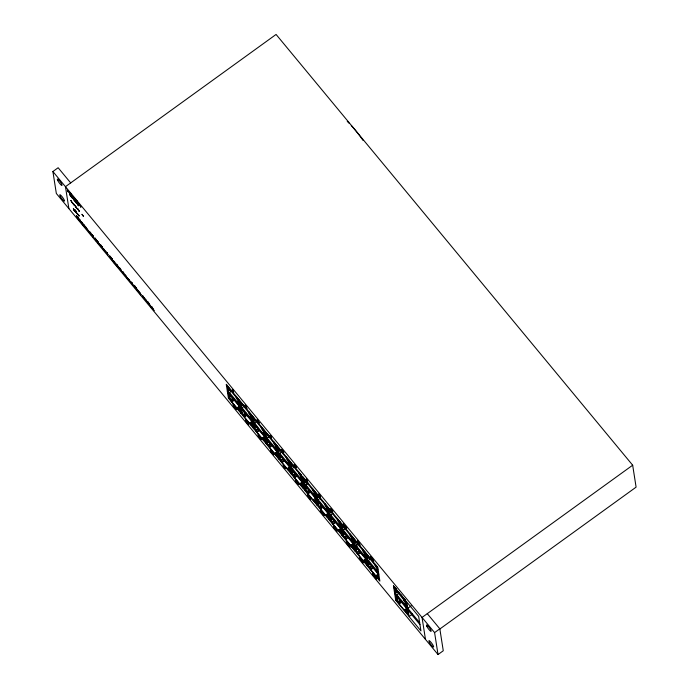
<?xml version="1.0" encoding="UTF-8"?>
<svg xmlns="http://www.w3.org/2000/svg" width="689" height="689" viewBox="0 0 689 689"><rect width="100%" height="100%" fill="white"/><g stroke="black" fill="none" stroke-linecap="round" stroke-linejoin="round"><path stroke-width="1.03" d="M401.429 595.675L401.196 595.296L401.506 595.692M402.884 597.535L402.075 596.235L402.919 597.578L402.195 596.381L402.789 597.13M403.349 597.639L404.641 599.594L403.866 598.285L404.038 598.905M73.043 203.703C73.904 204.512 71.337 202.54 72.724 202.842M427.275 613.658L439.832 628.824L443.268 650.76L438.032 654.55L56.334 193.463L52.898 171.527L58.134 167.737L70.691 182.904M230.789 389.38L228.283 391.188L227.74 389.724L229.463 388.475M228.137 390.207L229.859 388.958M231.84 390.913L229.471 392.627L229.592 393.359L228.007 391.455L230.565 389.604M231.142 401.239L230.875 399.508L228.739 396.132L230.471 394.892M229.136 396.614L230.867 395.365M229.291 397.596L230.936 396.408M230.875 399.508L232.52 398.32M228.774 398.371L228.619 397.389L230.987 400.249L233.364 398.535M239.583 406.054L237.214 407.767L237.335 408.508L231.892 401.945L231.78 401.205L234.148 399.491M231.892 401.945L234.269 400.231M227.74 389.724L227.749 387.735L229.325 389.647L229.058 387.924L226.69 385.056L226.845 386.047L238.601 400.249L238.446 399.267L236.077 396.399L236.344 398.13L238.48 401.498L238.98 404.71L237.283 402.057L238.859 400.912M237.395 402.798L238.98 401.653M243.346 404.546L240.84 406.355L240.685 405.373L242.416 404.124M244.397 406.079L242.028 407.793L242.149 408.525L240.444 405.881L242.115 404.676M238.161 409.714L237.894 407.991L239.539 406.794M240.564 406.622L243.122 404.77M243.699 416.406L243.432 414.675L241.296 411.299L243.019 410.058M241.848 412.763L243.493 411.574M243.432 414.675L245.895 412.892M241.331 413.538L241.176 412.556L243.544 415.415L245.913 413.71M252.14 421.22L249.771 422.934L249.883 423.675L244.449 417.112L244.337 416.371L246.705 414.657M244.449 417.112L246.817 415.398M240.685 405.373L240.065 403.418L240.461 403.892L240.306 402.91L241.882 404.813L241.615 403.091L239.247 400.231L239.402 401.213L251.158 415.415L251.003 414.433L248.626 411.566L248.901 413.297L251.037 416.664L251.537 419.877L249.84 417.224L251.416 416.078M249.952 417.965L251.537 416.819M255.903 419.713L253.397 421.522L253.242 420.54L254.973 419.291M250.71 424.88L250.443 423.158L252.096 421.961M256.954 421.246L254.585 422.96L254.697 423.701L253.121 421.789L255.679 419.937M256.256 431.572L255.981 429.841L253.853 426.474L255.576 425.225M254.405 427.929L256.05 426.741M255.981 429.841L257.634 428.653M253.888 428.704L253.733 427.723L256.101 430.591L258.47 428.877M264.697 436.387L262.328 438.101L262.44 438.841L257.006 432.279L256.894 431.538L258.47 430.401M257.006 432.279L259.374 430.565M253.242 420.54L252.613 418.585L253.009 419.058L252.854 418.077L254.439 419.98L254.172 418.257L251.795 415.398L251.95 416.38L263.715 430.582L263.56 429.6L261.183 426.732L261.458 428.463L263.586 431.839L264.094 435.043L262.509 433.131L264.094 431.986M269.511 436.413L267.143 438.126L267.254 438.867L265.678 436.955L265.403 435.224L267.134 433.984M263.267 440.047L263 438.325L264.645 437.127M265.678 436.955L268.46 434.88M268.813 446.739L268.538 445.008L266.41 441.64L268.133 440.392M266.807 442.114L268.529 440.865M266.962 443.105L268.607 441.907M268.538 445.008L270.183 443.819M266.436 443.871L266.281 442.889L268.658 445.757L271.027 444.043M277.254 451.553L274.877 453.267L274.997 454.008L269.563 447.445L269.451 446.705L271.819 444.991M269.563 447.445L271.931 445.731M265.403 435.224L265.411 433.243L266.996 435.155L266.729 433.424L264.352 430.565L264.507 431.547L276.272 445.749L276.117 444.767L273.74 441.899L274.015 443.63L276.143 447.006L276.651 450.21L274.945 447.557L276.53 446.412M275.066 448.298L276.642 447.152M282.068 451.579L279.7 453.293L279.812 454.034L278.227 452.122L277.96 450.391L279.682 449.15M278.356 450.873L280.078 449.624M275.824 455.214L275.557 453.491L277.202 452.303M278.227 452.122L281.017 450.046M281.37 461.906L281.095 460.183L278.967 456.807L280.69 455.558M279.355 457.281L281.086 456.032M279.51 458.271L281.164 457.074M281.095 460.183L282.74 458.986M278.993 459.038L278.838 458.056L281.215 460.924L283.584 459.21M289.802 466.72L287.434 468.434L287.554 469.175L282.12 462.612L282.008 461.871L284.376 460.157M282.12 462.612L285.28 460.33M277.96 450.391L277.968 448.41L279.553 450.322L279.286 448.599L276.909 445.731L277.064 446.713L288.82 460.924L288.665 459.933L286.297 457.065L286.572 458.796L288.7 462.173L289.199 465.376L287.502 462.724L289.087 461.578M287.623 463.464L289.199 462.319M294.625 466.746L292.248 468.46L292.369 469.2L290.672 466.548L291.068 467.03L290.913 466.04L292.636 464.791M288.381 470.38L288.114 468.658L289.759 467.469M290.784 467.288L293.566 465.213M293.927 477.072L293.652 475.35L291.516 471.974L293.247 470.725M292.067 473.438L293.712 472.249M293.652 475.35L295.297 474.153M291.55 474.204L291.395 473.222L293.772 476.09L296.141 474.376M302.359 481.887L299.991 483.6L300.111 484.341L294.677 477.778L294.556 477.038L296.933 475.324M294.677 477.778L297.045 476.065M290.913 466.04L290.284 464.085L290.68 464.558L290.525 463.576L292.11 465.488L291.843 463.766L289.466 460.898L289.621 461.88L301.377 476.09L301.222 475.1L298.854 472.232L299.121 473.963L301.257 477.339L301.756 480.543L300.059 477.89L301.644 476.754M300.18 478.631L301.756 477.486M300.938 485.547L300.671 483.824L302.316 482.636M306.915 481.335L304.409 483.153L303.866 481.689L305.589 480.44M304.254 482.162L305.985 480.913M307.294 484.178L305.718 485.323L304.133 483.411L306.691 481.559M305.718 485.323L305.597 484.582L307.966 482.868M307.268 493.195L307.001 491.472L304.865 488.096L306.588 486.847M305.261 488.57L306.984 487.321M305.416 489.56L307.061 488.372M307.001 491.472L308.646 490.275M304.9 490.327L304.745 489.345L307.113 492.213L308.698 491.068M314.916 498.586L313.34 499.723L313.452 500.464L308.017 493.901L307.905 493.16L310.274 491.446M308.017 493.901L310.394 492.187M303.866 481.689L303.875 479.699L305.451 481.611L305.184 479.889L302.815 477.021L302.971 478.002L314.727 492.213L314.572 491.223L312.195 488.355L312.47 490.086L314.606 493.462L315.106 496.666L313.409 494.013L314.985 492.876M313.521 494.754L315.106 493.608M319.472 496.502L316.966 498.319L316.415 496.855L318.146 495.606M320.523 498.035L318.154 499.749L318.266 500.49L316.69 498.578L319.248 496.726M319.825 508.361L319.55 506.639L317.818 503.737L319.541 502.488M317.974 504.727L319.618 503.538M319.55 506.639L321.203 505.442M317.457 505.502L317.302 504.512L319.67 507.38L321.255 506.234M328.265 513.176L325.897 514.89L326.009 515.63L320.574 509.068L320.463 508.327L322.831 506.613M320.574 509.068L322.943 507.354M316.415 496.855L316.423 494.866L318.008 496.778L317.741 495.055L315.373 492.187L315.519 493.169L327.284 507.38L327.129 506.389L324.752 503.521L325.027 505.252L327.154 508.628L327.663 511.832L325.966 509.18L327.542 508.043M326.078 509.92L327.663 508.775M333.08 513.202L330.711 514.916L330.823 515.656L329.247 513.744L328.972 512.022L330.703 510.773M326.836 516.836L326.569 515.114L328.214 513.925M329.247 513.744L332.658 511.281L330.763 508.637L332.27 511.436L330.953 509.834L331.331 510.549L332.589 511.875L332.675 511.281M332.382 523.528L332.107 521.806L329.979 518.429L331.702 517.181M330.375 518.903L332.098 517.663M330.531 519.894L332.176 518.705M332.107 521.806L333.752 520.617M330.005 520.669L329.859 519.678L332.227 522.546L334.596 520.832M340.822 528.342L338.445 530.056L338.566 530.806L333.132 524.234L333.02 523.502L335.388 521.788M333.132 524.234L335.5 522.52M328.972 512.022L328.98 510.032L330.565 511.944L330.298 510.222L327.921 507.354L328.076 508.336L339.841 522.546L339.686 521.556L337.309 518.688L337.584 520.419L339.711 523.795L340.22 526.999L338.514 524.346L340.099 523.209M338.635 525.087L340.211 523.95M345.637 528.368L343.268 530.082L343.38 530.823L341.796 528.911L341.529 527.188L343.251 525.94M341.925 527.662L343.647 526.413M339.393 532.003L339.126 530.28L340.771 529.092M341.796 528.911L345.215 526.448M344.939 538.695L342.304 532.115L342.7 532.597L344.422 531.348M342.536 533.596L344.259 532.347M342.933 534.07L344.655 532.83M343.079 535.06L344.733 533.872M344.664 536.972L346.309 535.784M342.562 535.835L342.407 534.845L344.784 537.713L347.153 535.999M353.379 543.509L351.002 545.223L351.123 545.972L345.689 539.401L345.577 538.669L347.945 536.955M345.689 539.401L348.057 537.687M341.529 527.188L341.537 525.199L343.122 527.111L342.855 525.388L340.478 522.52L340.633 523.511L352.389 537.713L352.243 536.722L349.866 533.863L350.141 535.586L352.268 538.962L352.768 542.165L351.071 539.513L352.656 538.376M351.192 540.254L352.768 539.117M358.194 543.535L355.825 545.249L355.937 545.989L354.353 544.077L354.086 542.355L355.808 541.106M354.482 542.829L356.204 541.58M351.95 547.169L351.683 545.447L353.328 544.258M351.915 545.395L353.491 544.258M354.353 544.077L357.135 542.01M351.002 545.223L351.795 546.188L353.379 545.042M356.73 545.421L358.306 544.276M357.496 553.87L354.861 547.281L355.257 547.764L356.98 546.515M355.085 548.763L356.816 547.514M355.481 549.245L357.212 547.996M355.636 550.227L357.29 549.038M357.221 552.139L358.866 550.95M355.119 551.002L354.964 550.011L357.341 552.879L358.917 551.734M365.144 559.253L363.559 560.39L363.68 561.139L358.246 554.567L358.125 553.835L360.502 552.122M358.246 554.567L360.614 552.854M354.086 542.355L354.094 540.365L355.679 542.277L355.412 540.555L353.035 537.687L353.19 538.677L364.946 552.879L364.791 551.889L362.423 549.03L362.698 550.752L364.825 554.128L365.325 557.332L363.628 554.679L365.213 553.543M363.749 555.42L365.325 554.283M370.751 558.701L368.374 560.415L368.494 561.156L366.91 559.244L366.643 557.522L368.365 556.273M367.039 557.995L368.761 556.755M364.507 562.336L364.24 560.613L365.885 559.425M366.91 559.244L369.692 557.177M370.045 569.036L369.778 567.305L367.642 563.929L369.373 562.68M368.038 564.412L369.769 563.163M368.193 565.393L369.838 564.205M369.778 567.305L371.423 566.117M367.676 566.169L367.521 565.178L369.898 568.046L371.474 566.901M377.693 574.419L376.116 575.565L376.237 576.305L370.803 569.734L370.682 569.002L373.059 567.288M370.803 569.734L373.171 568.02M366.643 557.522L366.651 555.532L368.236 557.444L367.96 555.722L365.592 552.854L365.747 553.844L377.503 568.046L377.348 567.056L374.98 564.196L375.247 565.919L377.383 569.295L377.882 572.499L376.185 569.855L377.77 568.709M376.297 570.587L377.882 569.45M377.064 577.503L376.797 575.78L378.442 574.592M399.12 592.979C396.907 590.835 401.782 592.549 396.752 594.693L396.864 595.434L395.288 593.522L395.012 591.799L396.743 590.551M395.288 593.522L398.07 591.446M398.423 603.306L398.147 601.583L396.02 598.207L397.742 596.958M396.416 598.681L398.139 597.432M396.571 599.671L398.216 598.483M398.147 601.583L399.801 600.386M396.046 600.446L395.899 599.456L398.268 602.324L400.636 600.61M406.863 608.12L404.486 609.834L404.607 610.575L399.172 604.012L399.06 603.271L401.429 601.566M399.172 604.012L401.541 602.298M395.012 591.799L395.021 589.81L396.606 591.722L396.339 589.999L393.962 587.131L394.117 588.113L405.881 602.324L405.726 601.333L403.349 598.465L403.625 600.197L405.752 603.573L406.26 606.776L404.564 604.124L406.14 602.987M404.676 604.864L406.252 603.719M405.433 611.78L405.166 610.058L406.811 608.869M411.23 605.829L407.785 608.318L419.644 622.649M409.077 616.577L406.794 602.031L418.662 616.362L420.936 630.909L409.077 616.577L412.522 614.08M68.891 208.629L65.455 186.693L276.082 34.45L632.666 465.196L422.038 617.439L425.475 639.383M438.032 654.55L434.595 632.614L439.832 628.824M439.418 629.307L636.102 487.14L632.666 465.196M399.663 593.651C400.628 594.598 398.147 591.429 399.853 593.462M270.596 436.008L269.726 435.603L270.725 436.826L270.605 436.016M401.825 595.839L401.558 595.485L401.73 596.114M404.934 599.671L405.098 600.24L404.71 599.327L405.003 599.654M393.626 586.322L394.211 587.088L393.453 585.702L395.693 600.205L408.25 615.372L406.088 601.566L393.531 586.399M152.476 308.009L154.078 310.696L152.458 307.897M117.509 265.756L118.56 267.573L116.82 264.326L117.328 266.316L118.973 267.952L117.492 265.653M78.262 214.675L79.123 216.2L77.099 213.478L78.107 214.727M77.814 208.939C76.806 207.949 77.547 209.68 78.029 209.198M398.113 591.799L398.414 592.17L397.553 591.128L398.182 591.825M375.393 577.847C374.695 578.614 374.084 573.644 375.961 578.08L376.34 579.053L375.367 577.821M73.783 209.482C75.041 210.955 73.198 207.725 73.835 209.852M394.392 587.2C394.823 588.311 394.039 585.96 394.461 587.019M78.856 210.817L79.381 211.489L77.84 209.034M103.858 249.134C102.308 248.212 105.701 252.363 103.987 249.306M403.9 598.758L403.384 597.682M401.205 595.339L400.602 594.452L401.317 595.348M230.987 400.249L231.78 401.205M243.544 415.415L244.337 416.371M256.101 430.591L256.894 431.538M268.658 445.757L269.451 446.705M281.215 460.924L282.008 461.871M293.772 476.09L294.556 477.038M307.113 492.213L307.905 493.16M319.67 507.38L320.463 508.327M332.227 522.546L333.02 523.502M344.784 537.713L345.577 538.669M357.341 552.879L358.125 553.835M369.898 568.046L370.682 569.002M398.268 602.324L399.06 603.271M52.898 171.527L434.595 632.614M228.283 391.188L227.895 390.715L228.007 391.455M229.471 392.627L237.283 402.057M240.444 405.881L240.84 406.355M242.028 407.793L249.84 417.224M253.397 421.522L253.001 421.048L253.121 421.789M254.585 422.96L262.509 433.131M267.143 438.126L274.945 447.557M279.7 453.293L287.502 462.724M292.248 468.46L300.059 477.89M304.409 483.153L304.013 482.67L304.133 483.411M305.597 484.582L313.409 494.013M316.966 498.319L316.57 497.837L316.69 498.578M318.154 499.749L325.966 509.18M330.711 514.916L338.514 524.346M343.268 530.082L351.071 539.513M355.825 545.249L363.628 554.679M368.374 560.415L376.185 569.855M396.752 594.693L404.564 604.124M227.336 391.231L302.669 482.24M303.453 483.196L378.795 574.195M394.608 593.307L407.165 608.473M408.095 610.29L419.954 624.622M317.818 503.737L316.923 500.059L327.895 513.314L328.153 517.026L326.569 515.114M237.894 407.991L239.471 409.895L239.212 406.183L228.24 392.928L228.739 396.132M250.443 423.158L252.028 425.061L251.769 421.349L240.797 408.095L241.296 411.299M263 438.325L264.585 440.237L264.326 436.516L253.354 423.261L253.853 426.474M275.557 453.491L277.142 455.403L276.875 451.683L265.902 438.437L266.41 441.64M288.114 468.658L289.699 470.57L289.432 466.858L278.459 453.603L278.967 456.807M300.671 483.824L302.247 485.736L301.989 482.024L291.016 468.77L291.516 471.974M339.126 530.28L340.711 532.192L340.444 528.48L329.48 515.226L329.979 518.429M351.683 545.447L353.268 547.359L353.001 543.647L342.028 530.392L342.7 532.597M364.24 560.613L365.816 562.525L365.558 558.813L354.585 545.559L355.257 547.764M376.797 575.78L378.373 577.692L378.115 573.98L367.142 560.725L367.642 563.929M405.166 610.058L406.751 611.97L406.493 608.258L395.52 595.003L396.02 598.207M376.116 575.565L379.277 579.389L379.432 580.371M404.486 609.834L407.655 613.658L407.81 614.648M287.434 468.434L290.603 472.258L290.758 473.248M299.991 483.6L303.151 487.424L303.306 488.415M313.34 499.723L316.501 503.547L316.656 504.537M325.897 514.89L329.058 518.714L329.213 519.704M338.445 530.056L341.615 533.88L341.77 534.871M363.559 560.39L366.72 564.222L366.875 565.204M237.214 407.767L240.375 411.591L240.53 412.573M249.771 422.934L252.932 426.758L253.087 427.74M262.328 438.101L265.489 441.925L265.644 442.915M274.877 453.267L278.046 457.091L278.201 458.082M351.795 546.188L354.327 550.037M101.369 246.533L102.652 247.756L100.628 244.819L100.887 246.447L101.8 247.549L101.292 245.715L102.239 247.342L101.352 246.438M73.775 209.422L74.007 210.111L73.353 208.578L74.791 211.058L73.938 209.663M405.683 600.507C404.624 598.595 405.967 602.307 405.571 600.369M74.145 204.891L73.714 204.082L74.688 205.701L73.887 204.297L74.55 205.219L74.24 204.909M76.453 212.823L76.066 212.1L76.927 213.538L76.091 212.436L76.746 213.34L76.539 212.832M77.969 209.198L78.977 210.8M365.153 552.13L367.315 565.936M352.596 536.964L354.757 550.761M340.039 521.797L342.2 535.594M327.49 506.622L329.652 520.428M314.933 491.455L317.095 505.261M314.287 501.67L314.012 499.947L315.596 501.859L315.441 500.869L315.838 501.351L315.338 498.147L304.366 484.892L304.865 488.096M289.027 460.166L291.189 473.972M276.47 444.999L278.632 458.805M263.921 429.833L266.083 443.638M251.364 414.666L253.526 428.472M238.807 399.499L240.969 413.305M347.239 121.41A29.265 5.348 54.1 0 1 349.263 123.383M351.295 125.536A29.265 5.348 54.1 0 1 363.137 140.53M78.951 219.111L80.691 221.901L80.613 221.384C83.231 224.218 76.935 218.981 79.209 218.973C81.173 221.565 81.026 220.988 78.951 219.111M109.585 256.119L111.325 258.9L111.239 258.392C113.909 261.209 107.579 256.05 109.844 255.972C111.807 258.564 111.652 257.987 109.585 256.119M232.951 391.412C235.147 395.762 231.711 387.907 232.753 390.207L232.951 391.412M343.699 525.199C345.895 529.548 342.459 521.694 343.501 523.993L343.699 525.199M357.824 542.26C360.02 546.601 356.583 538.755 357.625 541.046L357.824 542.26M359.357 544.112C361.63 548.565 357.944 540.254 359.158 542.906L359.357 544.112M370.863 558.004C373.059 562.353 369.623 554.499 370.665 556.798L370.863 558.004M69.865 194.686L71.777 197.45L70.149 195.013L71.596 196.718L71.535 196.287L69.865 194.686M74.619 200.43L76.531 203.186L74.903 200.757L76.35 202.454L76.281 202.023L74.619 200.43M272.25 452.354L273.74 454.8L272.344 453.362L272.009 451.846L273.499 453.663L272.25 452.354M235.56 407.897L234.932 407.432L235.81 409.068L234.484 407.406L236.206 409.524L234.372 406.329L235.56 407.897M362.526 561.285L361.897 560.812L362.784 562.457L361.458 560.786L363.181 562.904L361.346 559.718L362.526 561.285M320.428 497.045C316.311 492.816 319.722 493.479 320.428 497.045M91.981 234.811L93.437 237.162L91.663 234.372L93.213 236.069L91.981 234.811M97.132 241.029L98.587 243.381L96.805 240.59L98.338 242.33L97.132 241.029M309.103 496.709C310.231 500.937 312.479 499.646 309.103 496.709M76.694 202.928L78.71 205.753L76.694 202.928M103.014 248.428L104.874 250.908L103.014 248.428M70.881 200.482L72.147 202.592L70.881 200.482M72.922 198.156L74.395 200.62L72.922 198.156M76.453 215.838L77.978 218.585L76.565 216.682L76.66 217.207L78.305 218.938L76.488 215.803M122.737 271.75C125.717 278.434 124.166 272.276 122.771 271.716M142.39 295.486C145.345 302.213 143.837 295.925 142.39 295.486M294.513 465.127L296.149 467.745L294.151 464.636L295.908 466.565L294.513 465.127M258.53 421.513L257.824 420.953L258.797 422.693L257.324 420.867L259.228 423.201L257.221 419.799L258.53 421.513M273.369 454.275L272.276 452.776L273.369 454.275M74.834 210.748L75.902 212.29L74.834 210.748M75.859 206.829L77.065 208.569L75.902 206.803M139.712 292.584L141.167 294.944L139.738 292.558M150.03 305.236L151.787 307.742L150.099 305.193M261.165 439.496C256.136 433.502 263.646 444.035 259.365 436.318L260.812 437.937L259.572 436.723L261.165 439.496M309.473 497.105L310.558 498.733L309.473 497.105M93.075 236.654L92.007 235.19L93.075 236.654M98.217 242.873L97.149 241.408L98.217 242.873M296.64 481.577C297.355 485.504 299.879 485.099 296.64 481.577M295.745 467.176L294.539 465.531L295.745 467.176M135.759 287.657C133.33 286.168 138.678 290.448 134.105 285.332C136.155 291.766 133.502 282.499 135.759 287.657M114.374 262.147L113.521 260.959L114.374 262.147M74.86 209.74L76.427 211.842L74.86 209.74M81.991 214.365L83.558 216.467L82.051 214.339M297.054 482.868L298.07 484.315L297.054 482.868M113.539 261.915L115.063 263.861L113.504 261.467L114.546 262.578L114.865 262.251L113.168 260.58L113.366 261.906L114.839 263.594L113.625 261.923M283.773 452.682C278.02 445.947 286.546 457.418 281.81 449.297L283.412 451.097L282.034 449.719L283.773 452.682M331.108 509.111L332.296 510.868L331.194 509.102M115.571 263.913L116.966 265.868L115.235 262.974L116.355 264.946L115.606 263.904M128.61 279.656L129.394 280.699L128.645 279.656M321.505 511.755L320.531 511.427L322.142 513.589L320.712 511.703L321.866 512.28L321.72 511.755L320.29 510.127L321.505 511.755M334.932 527.963L333.915 527.696L335.569 529.807L334.131 527.92L335.293 528.497L335.138 527.963L333.769 526.336L334.932 527.963M347.368 542.992L346.36 542.725L348.005 544.835L346.576 542.949L347.738 543.526L347.583 543.001L346.162 541.373L347.368 542.992M349.418 545.464L348.401 545.197L350.055 547.307L348.625 545.421L349.779 545.998L349.633 545.473L348.203 543.836L349.418 545.464M360.476 558.822L359.494 558.503L361.114 560.665L359.675 558.779L360.838 559.356L360.692 558.822L359.262 557.194L360.476 558.822M373.653 574.747L372.637 574.48L374.291 576.581L372.861 574.695L374.015 575.272L373.869 574.747L372.499 573.119L373.653 574.747M318.886 495.107L320.006 496.683L318.886 495.107M82.559 223.322L81.595 222.952L83.171 225.045L81.767 223.21L82.913 223.839L82.775 223.348L81.371 221.737L82.559 223.322M84.566 225.742L83.558 225.415L85.178 227.473L83.774 225.63L84.919 226.259L84.781 225.768L83.378 224.166L84.566 225.742M90.715 233.175L89.708 232.848L91.327 234.906L89.923 233.063L91.069 233.692L90.931 233.201L89.518 231.642L90.715 233.175M95.866 239.393L94.858 239.066L96.477 241.124L95.073 239.281L96.219 239.91L96.072 239.419L94.677 237.808L95.866 239.393M284.376 466.772L284.221 466.341C286.564 469.442 285.082 469.39 284.428 466.78M246.283 406.743L245.181 406.277L246.963 408.637L245.387 406.579L246.679 407.32L246.524 406.786L244.948 404.968L246.283 406.743M373.111 559.959L371.974 559.537L373.791 561.854L372.215 559.787L373.516 560.527L373.352 559.993L371.776 558.176L373.111 559.959M319.817 495.52L318.835 494.22L319.817 495.52M306.407 479.251C307.199 481.706 308.775 482.403 306.243 478.812L306.398 479.303M112.109 258.711L112.505 259.262L112.109 258.711M119.326 267.427L119.722 267.978L119.326 267.427M147.567 301.532L147.954 302.092L147.601 301.541M128.275 278.718L129.997 281.612L128.275 278.718M322.469 512.917C323.244 517.224 325.768 515.114 322.469 512.917M76.229 212.298L76.712 213.202L76.264 212.315M394.849 587.777L395.572 588.742L394.676 587.183L394.849 587.777M85.514 226.896L87.339 229.747L85.514 226.896M324.011 515.415L322.874 513.271L324.011 515.415M344.758 525.707C345.835 530.676 348.591 528.317 344.758 525.707M87.012 229.291L85.91 227.249L87.012 229.291M346.446 528.385L345.206 526.12L346.446 528.385M72.362 197.407C73.086 201.007 71.2 195.176 72.397 197.416M77.34 213.685L77.891 214.425L77.34 213.685M77.013 203.195L78.443 205.425L77.013 203.195M248.023 423.838L248.703 424.88L248.333 423.907C248.488 421.763 245.37 421.694 248.023 423.838M270.768 437.179L271.518 438.307L271.113 437.291C271.216 435.069 267.832 434.759 270.768 437.179M145.723 299.672C144.811 298.871 142.261 295.409 145.775 299.965C147.679 302.695 147.024 301.162 145.723 299.672M233.528 406.346C235.707 410.463 232.09 402.445 233.33 405.037L233.528 406.346M246.051 421.47C248.221 425.587 244.604 417.568 245.852 420.161L246.051 421.47M258.513 436.525C260.683 440.641 257.066 432.623 258.315 435.215L258.513 436.525M270.984 451.588C273.154 455.713 269.537 447.695 270.786 450.279L270.984 451.588M283.584 466.806C285.754 470.931 282.137 462.913 283.386 465.497L283.584 466.806M295.736 481.49C297.906 485.616 294.298 477.598 295.538 480.181L295.736 481.49M308.276 496.64C310.446 500.757 306.829 492.738 308.078 495.331L308.276 496.64M336.344 530.539C338.514 534.664 334.897 526.646 336.146 529.23L336.344 530.539M75.049 205.443L75.781 207.036L75.049 205.443M107.079 252.717L106.64 252.458L108.147 255.068L107.079 252.717M120.609 269.072L120.179 268.805L121.677 271.423L120.609 269.072M132.047 282.878C129.11 279.596 129.747 281.568 131.909 283.058L133.115 285.229L132.047 282.878M148.85 303.186L148.411 302.919L149.918 305.528L148.85 303.186M106.554 252.441C105.374 252.372 104.117 248.97 106.554 252.441M397.346 590.361L396.692 590.249L397.346 590.361M396.235 589.173C396.804 590.809 395.839 588.337 396.304 589.207M112.359 260.149C113.625 262.931 111.549 256.833 112.359 260.149M119.576 268.874C120.851 271.647 118.766 265.601 119.576 268.874M125.165 275.626C126.466 278.39 124.408 272.362 125.165 275.626M127.465 278.399L128.042 279.252L125.476 275.238L127.465 278.399M136.706 289.569C138.033 292.481 135.587 284.833 136.706 289.569M147.808 302.979C149.082 305.727 147.007 299.732 147.808 302.979M152.26 308.353C153.578 311.256 151.149 303.625 152.26 308.353M247.851 422.667L247.075 422.374L247.98 423.477L247.859 422.676M375.479 576.839L374.704 576.555L375.608 577.658L375.488 576.848M395.968 588.759C395.365 587.915 396.313 590.284 396.011 588.811M138.928 292.188L137.335 289.569L139.54 293.144L138.541 291.025L138.928 292.188M78.977 215.579L78.598 215.132L78.977 215.579M89.182 231.762L87.83 230.014L89.182 231.762M100.318 245.224L98.975 243.467L100.318 245.224M71.07 193.876L70.278 192.92L71.38 195.848L71.07 193.876M77.392 201.515L76.608 200.559L77.702 203.488L77.392 201.515M69.563 192.455L68.771 191.499L69.796 193.936L69.563 192.455M72.724 196.279L71.94 195.323L72.956 197.76L72.724 196.279M75.893 200.103L75.101 199.147L76.126 201.576L75.893 200.103M79.054 203.918L78.262 202.962L79.287 205.4L79.054 203.918M68.056 191.042L67.272 190.086L68.211 192.024L68.056 191.042M74.386 198.682L73.594 197.726L74.541 199.672L74.386 198.682M80.716 206.33L79.924 205.374L80.871 207.311L80.716 206.33M301.584 475.332L226.25 384.333L228.412 398.139L303.746 489.138L301.584 475.332M377.71 567.297L302.376 476.288L304.538 490.094L379.872 581.103L377.71 567.297M77.969 217.431L78.055 217.939L77.969 217.431M139.893 293.264L140.022 293.738L139.893 293.264M426.87 626.413A3.945 0.723 54.1 0 0 430.978 631.382A3.945 0.723 54.1 0 0 428.575 626.68A3.945 0.723 54.1 0 0 426.87 626.413M429.325 642.096A3.945 0.723 54.1 0 0 433.433 647.057A3.945 0.723 54.1 0 0 431.03 642.355A3.945 0.723 54.1 0 0 429.325 642.096M60.184 196.176A3.945 0.723 54.1 0 0 64.292 201.145A3.945 0.723 54.1 0 0 61.889 196.443A3.945 0.723 54.1 0 0 60.184 196.176M57.73 180.501A3.945 0.723 54.1 0 0 61.838 185.462A3.945 0.723 54.1 0 0 59.435 180.759A3.945 0.723 54.1 0 0 57.73 180.501"/></g></svg>
